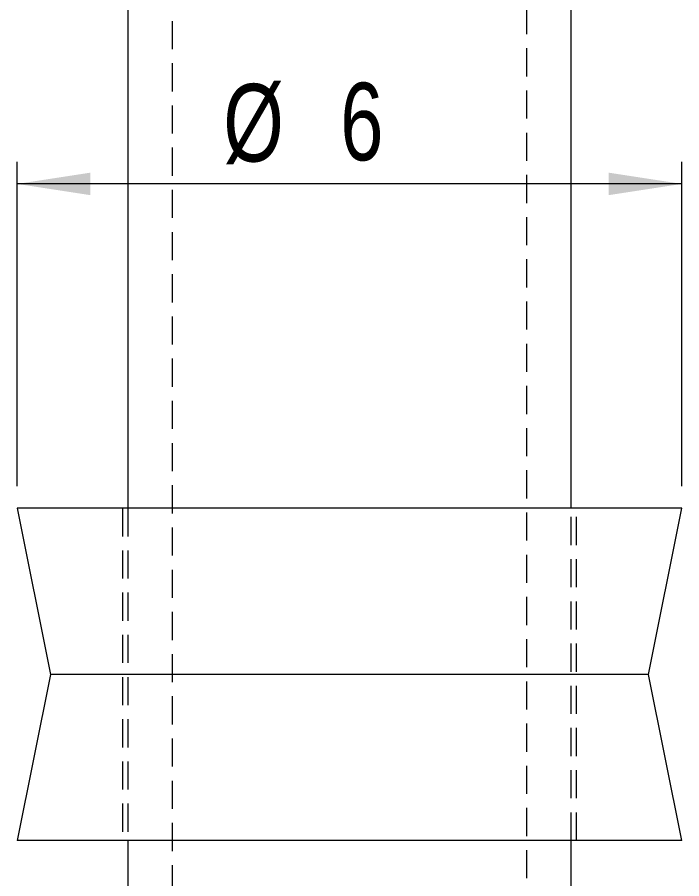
# Model space of a CAD drawing. Header units: millimetres. Extents: x 5 to 415, y 5 to 292.
# Drawn here: x 164.66 to 194.66, y 139.53 to 178.41 of the extents above; entities that cross this region are included whole.
import ezdxf

# ---------------------------------------------------------------- set-up
doc = ezdxf.new("R2010")
doc.units = ezdxf.units.MM
doc.linetypes.add('HIDDEN', pattern=[1.905, 1.27, -0.635])
doc.styles.add('SLDTEXTSTYLE0', font='TXT', dxfattribs={"width": 0.75})
doc.dimstyles.new('SLDDIMSTYLE3', dxfattribs={"dimtxt": 3.5, "dimasz": 3.302, "dimexe": 0, "dimexo": 0.0625, "dimgap": 0.875, "dimtad": 1, "dimlfac": 0.2, "dimrnd": 1e-09, "dimzin": 12, "dimdsep": 46, "dimtxsty": 'SLDTEXTSTYLE0', "dimsah": 1, "dimcen": 0.09, "dimadec": 0, "dimazin": 3, "dimtfac": 1, "dimtofl": 0, "dimtmove": 0, "dimatfit": 3, "dimfxl": 1, "dimfrac": 2, "dimtolj": 1, "dimtzin": 12, "dimarcsym": 0})

# ---------------------------------------------------------------- blocks, each defined once
blk = doc.blocks.new('_D_7')
at = {"color": 7, "linetype": 'Continuous', "lineweight": 0}
for p, q in [((164.66, 157.253), (164.66, 171.891)), ((194.66, 157.253), (194.66, 171.891)), ((194.66, 170.891), (164.66, 170.891))]:
    blk.add_line(p, q, dxfattribs=at)
for points in [[(164.66, 170.891), (167.962, 170.383), (167.962, 171.399)], [(194.66, 170.891), (191.358, 171.399), (191.358, 170.383)]]:
    blk.add_solid(points, dxfattribs=at)
at = {"color": 7, "linetype": 'Continuous', "lineweight": 0, "char_height": 3.5, "attachment_point": 1, "style": 'SLDTEXTSTYLE0'}
for s, insert in [('%%c', (173.963, 175.403, 18.039)), ('6', (179.241, 175.456, 18.039))]:
    blk.add_mtext(s, dxfattribs=dict(at, insert=insert))

msp = doc.modelspace()

# ---------------------------------------------------------------- linework, layer by layer
at = {"color": 7, "linetype": 'Continuous', "lineweight": 15}
for p, q in [((169.66, 258.253), (169.66, 156.253)), ((189.66, 156.253), (189.66, 258.253)), ((164.66, 156.253), (166.16, 148.753)), ((194.66, 156.253), (164.66, 156.253)), ((193.16, 148.753), (194.66, 156.253)), ((166.16, 148.753), (164.66, 141.253)), ((193.16, 148.753), (166.16, 148.753)), ((194.66, 141.253), (193.16, 148.753)), ((194.66, 141.253), (164.66, 141.253)), ((169.66, 141.253), (169.66, 128.753)), ((189.66, 128.753), (189.66, 141.253))]:
    msp.add_line(p, q, dxfattribs=at)
at = {"color": 7, "linetype": 'HIDDEN', "lineweight": 0}
for p, q in [((171.66, 258.253), (171.66, 65.253)), ((187.66, 65.253), (187.66, 258.253)), ((169.41, 156.253), (169.41, 141.253)), ((169.66, 156.253), (169.66, 141.253)), ((189.66, 141.253), (189.66, 156.253)), ((189.91, 141.253), (189.91, 156.253))]:
    msp.add_line(p, q, dxfattribs=at)

# ---------------------------------------------------------------- dimensions: what is measured, and where the dimension line sits
at = {"color": 7, "linetype": 'Continuous', "lineweight": 0}
dim = msp.add_linear_dim(base=(164.66, 170.891), p1=(194.66, 156.253), p2=(164.66, 156.253), text='%%c<>', dimstyle='SLDDIMSTYLE3', dxfattribs=at)
dim.commit()
dim.dimension.update_dxf_attribs({"geometry": '_D_7', "text_midpoint": (179.317, 170.891), "dimtype": 160})

doc.saveas('drawing.dxf')
